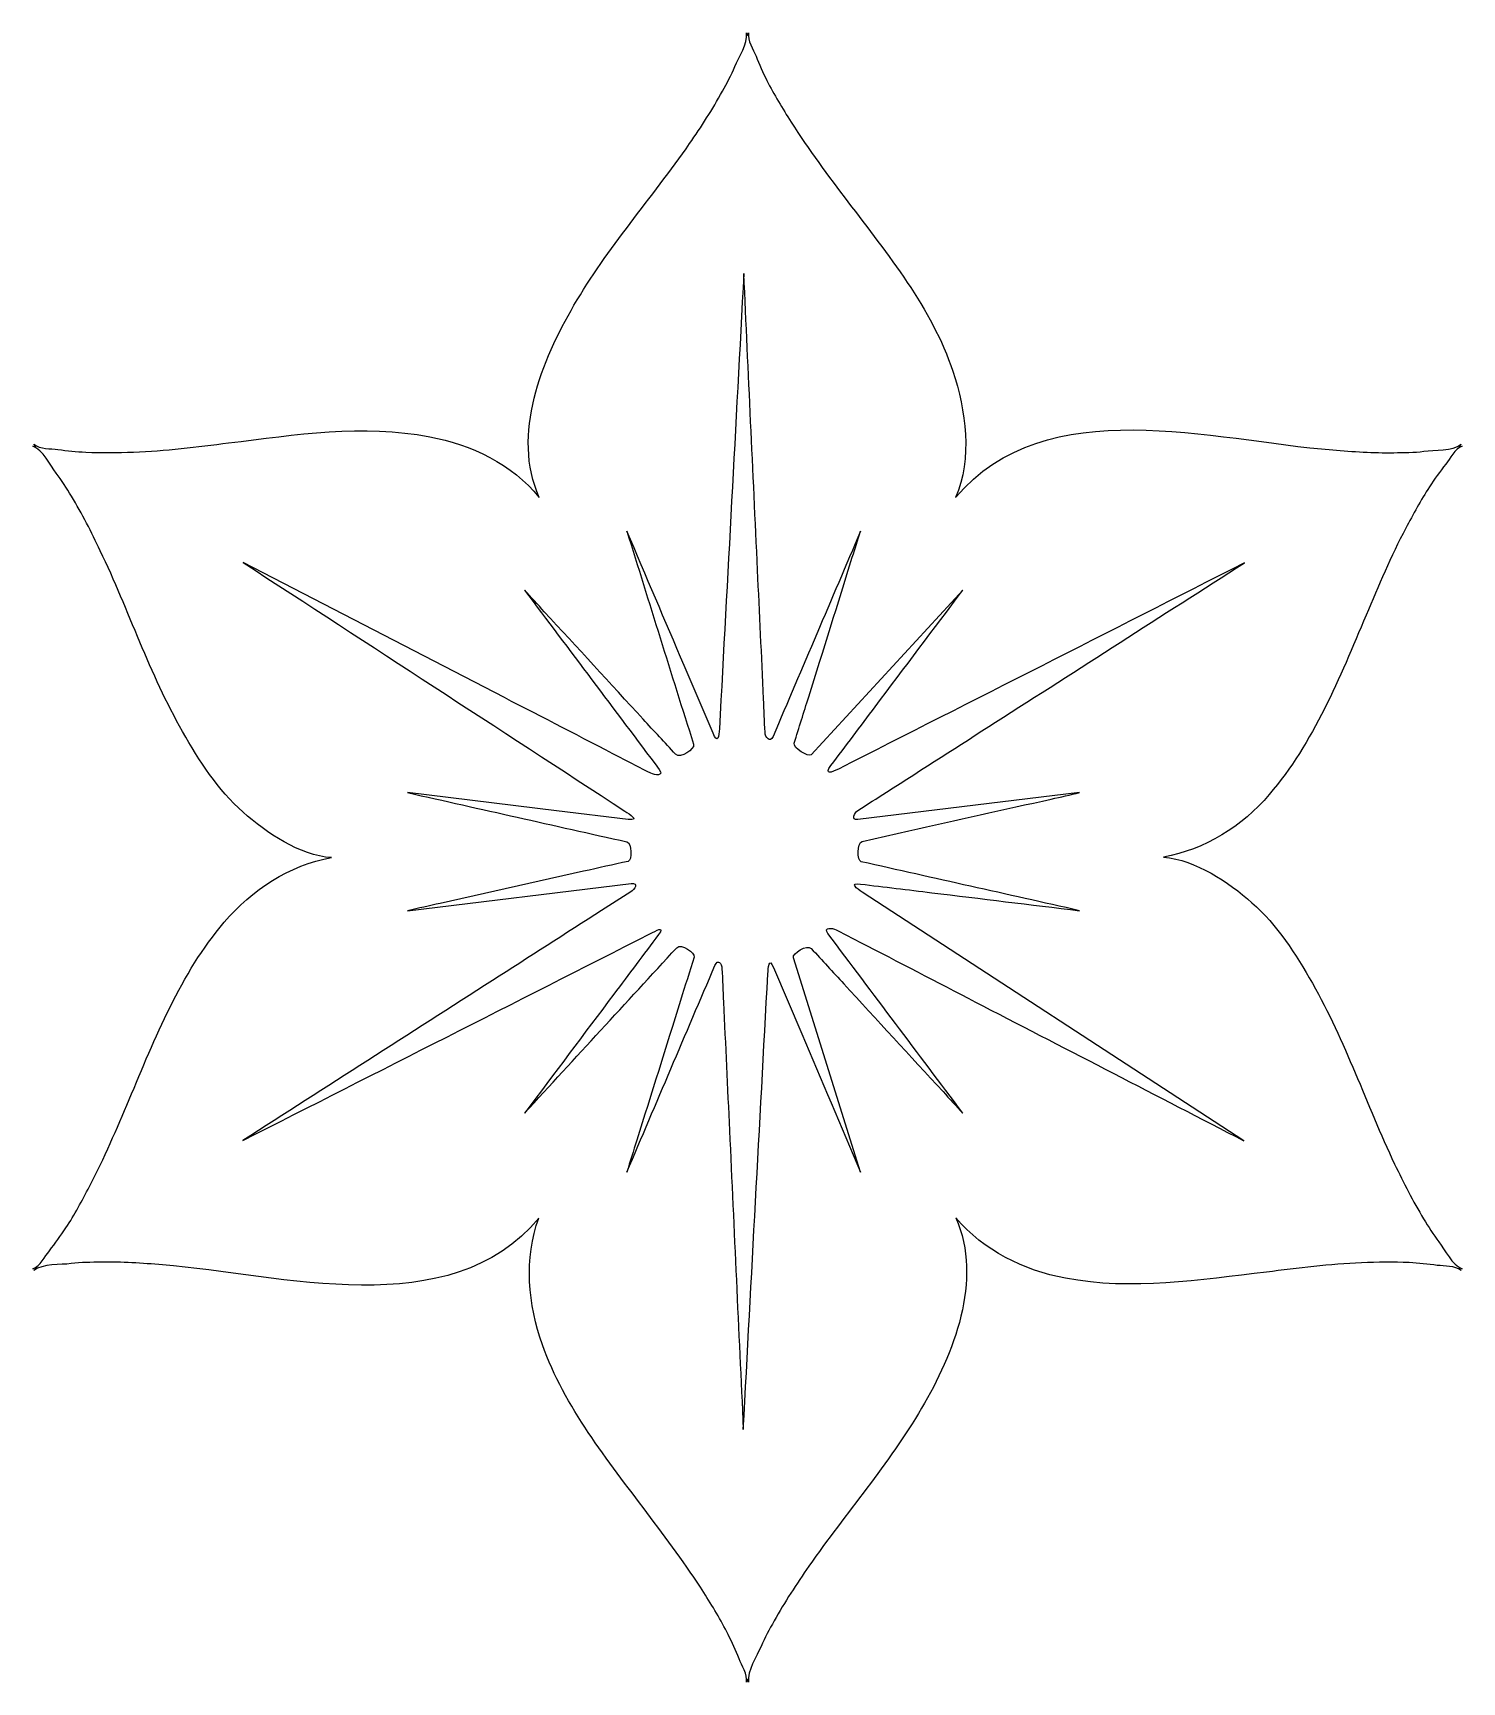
# Model space of a CAD drawing. Header units: centimetres. Extents: x -9.7 to 9.7, y -11.3 to 11.3.
import ezdxf

# ---------------------------------------------------------------- set-up
doc = ezdxf.new("R2010")
doc.units = ezdxf.units.CM
doc.header["$MEASUREMENT"] = 0
doc.layers.add('Camada 1', color=7, linetype='Continuous')

msp = doc.modelspace()

# ---------------------------------------------------------------- linework, layer by layer
at = {"layer": 'Camada 1'}
for points, knots in [([(9.43249, -5.2433), (9.35677, -5.14546), (9.28956, -5.03658), (9.2249, -4.93022), (9.2249, -4.93022), (9.07941, -4.68945), (8.95264, -4.43847), (8.82929, -4.18325), (8.82929, -4.18325), (8.44218, -3.36907), (8.15632, -2.50042), (7.70711, -1.71601), (7.70711, -1.71601), (7.47997, -1.31958), (7.22898, -0.92141), (6.88272, -0.61682), (6.88272, -0.61682), (6.55689, -0.33184), (6.1213, -0.03574), (5.67548, 0.00593), (5.67548, 0.00593), (6.24042, 0.10634), (6.74747, 0.42453), (7.11839, 0.85842), (7.11839, 0.85842), (7.725, 1.57052), (8.07806, 2.45105), (8.44049, 3.30523), (8.44049, 3.30523), (8.60895, 3.70509), (8.7791, 4.10922), (8.98159, 4.49205), (8.98159, 4.49205), (9.08367, 4.68432), (9.18577, 4.8766), (9.30488, 5.05696), (9.30488, 5.05696), (9.37293, 5.16414), (9.44781, 5.26455), (9.52607, 5.36663), (9.52607, 5.36663), (9.58732, 5.44489), (9.65027, 5.57507), (9.74898, 5.61335), (9.74898, 5.61335), (9.73707, 5.61078), (9.72517, 5.60909), (9.71154, 5.6074), (9.71154, 5.6074), (9.72003, 5.61931), (9.72771, 5.62867), (9.73623, 5.63973), (9.73623, 5.63973), (9.61968, 5.54358), (9.37296, 5.56231), (9.23, 5.54358), (9.23, 5.54358), (9.09387, 5.52318), (8.95436, 5.52657), (8.81654, 5.52318), (8.81654, 5.52318), (8.54005, 5.51892), (8.26099, 5.53935), (7.9845, 5.56062), (7.9845, 5.56062), (6.35782, 5.68908), (4.07351, 6.37906), (2.83989, 4.91234), (2.83989, 4.91234), (3.07214, 5.44492), (2.97856, 6.10341), (2.8016, 6.63515), (2.8016, 6.63515), (2.51574, 7.49698), (1.90744, 8.23461), (1.3706, 8.94671), (1.3706, 8.94671), (1.10345, 9.30149), (0.83207, 9.65794), (0.59556, 10.03484), (0.59556, 10.03484), (0.47729, 10.22116), (0.36331, 10.40833), (0.26462, 10.60401), (0.26462, 10.60401), (0.21014, 10.71119), (0.16252, 10.82351), (0.11656, 10.9341), (0.11656, 10.9341), (0.07743, 11.02427), (-0.00253, 11.14508), (0.01533, 11.25057), (0.01533, 11.25057), (0.01533, 11.25057), (-0.00084, 11.21482), (-0.00084, 11.21482), (-0.00084, 11.21482), (-0.00592, 11.22588), (-0.00933, 11.23951), (-0.01444, 11.25057), (-0.01444, 11.25057), (0.00937, 11.10764), (-0.12165, 10.91709), (-0.17269, 10.79115), (-0.17269, 10.79115), (-0.22203, 10.67545), (-0.28157, 10.56485), (-0.34284, 10.4551), (-0.34284, 10.4551), (-0.47897, 10.20838), (-0.63042, 9.97017), (-0.79036, 9.74046), (-0.79036, 9.74046), (-1.30593, 8.99944), (-1.91338, 8.31287), (-2.3677, 7.53442), (-2.3677, 7.53442), (-2.7999, 6.79168), (-3.22611, 5.76991), (-2.84072, 4.91404), (-2.84072, 4.91404), (-3.21675, 5.36836), (-3.76295, 5.63381), (-4.33636, 5.741), (-4.33636, 5.741), (-5.23989, 5.91541), (-6.17574, 5.76992), (-7.07924, 5.65678), (-7.07924, 5.65678), (-7.51056, 5.60402), (-7.9453, 5.54703), (-8.3775, 5.53256), (-8.3775, 5.53256), (-8.59531, 5.52489), (-8.81139, 5.51893), (-9.02748, 5.53087), (-9.02748, 5.53087), (-9.15681, 5.53598), (-9.28103, 5.54873), (-9.40949, 5.56831), (-9.40949, 5.56831), (-9.50733, 5.58106), (-9.65195, 5.57), (-9.73532, 5.63808), (-9.73532, 5.63808), (-9.73532, 5.63808), (-9.71151, 5.60744), (-9.71151, 5.60744), (-9.71151, 5.60744), (-9.7243, 5.60914), (-9.73708, 5.61083), (-9.74898, 5.61337), (-9.74898, 5.61337), (-9.61455, 5.56233), (-9.51416, 5.35305), (-9.43251, 5.24584), (-9.43251, 5.24584), (-9.35594, 5.14546), (-9.28958, 5.03825), (-9.22492, 4.93022), (-9.22492, 4.93022), (-9.07861, 4.68945), (-8.95097, 4.43847), (-8.83016, 4.18579), (-8.83016, 4.18579), (-8.44051, 3.36989), (-8.15635, 2.50042), (-7.70716, 1.7177), (-7.70716, 1.7177), (-7.47914, 1.31955), (-7.22731, 0.92395), (-6.88274, 0.61851), (-6.88274, 0.61851), (-6.56286, 0.33776), (-6.11534, 0.02637), (-5.67381, -0.0017), (-5.67381, -0.0017), (-6.25404, -0.10211), (-6.76109, -0.4407), (-7.13883, -0.88395), (-7.13883, -0.88395), (-7.73777, -1.58414), (-8.08149, -2.46211), (-8.43711, -3.30354), (-8.43711, -3.30354), (-8.60726, -3.70086), (-8.77488, -4.10666), (-8.97906, -4.48951), (-8.97906, -4.48951), (-9.08029, -4.68178), (-9.1807, -4.87406), (-9.29981, -5.05442), (-9.29981, -5.05442), (-9.3704, -5.16248), (-9.44612, -5.26286), (-9.52526, -5.36583), (-9.52526, -5.36583), (-9.58566, -5.44666), (-9.64946, -5.57342), (-9.74902, -5.61083), (-9.74902, -5.61083), (-9.73711, -5.60916), (-9.72433, -5.60744), (-9.71158, -5.60488), (-9.71158, -5.60488), (-9.71838, -5.61509), (-9.72775, -5.62615), (-9.73539, -5.63549), (-9.73539, -5.63549), (-9.61797, -5.54106), (-9.37124, -5.56064), (-9.22832, -5.54106), (-9.22832, -5.54106), (-9.09304, -5.52235), (-8.95352, -5.52492), (-8.81655, -5.52235), (-8.81655, -5.52235), (-8.53834, -5.5147), (-8.25844, -5.53598), (-7.98195, -5.55894), (-7.98195, -5.55894), (-6.37826, -5.68655), (-4.05733, -6.38164), (-2.84586, -4.91915), (-2.84586, -4.91915), (-3.0543, -5.4662), (-2.99048, -6.10938), (-2.79821, -6.64876), (-2.79821, -6.64876), (-2.49362, -7.5004), (-1.91, -8.22607), (-1.37232, -8.93817), (-1.37232, -8.93817), (-1.10689, -9.29718), (-0.83294, -9.65199), (-0.59728, -10.02886), (-0.59728, -10.02886), (-0.47901, -10.21518), (-0.36162, -10.40576), (-0.26377, -10.60229), (-0.26377, -10.60229), (-0.20847, -10.7095), (-0.16254, -10.81922), (-0.11489, -10.93326), (-0.11489, -10.93326), (-0.07745, -11.02428), (0.00253, -11.14509), (-0.01448, -11.25057), (-0.01448, -11.25057), (-0.0094, -11.23612), (-0.00599, -11.22422), (-0.00088, -11.21316), (-0.00088, -11.21316), (-0.00088, -11.21316), (0.01529, -11.25057), (0.01529, -11.25057), (0.01529, -11.25057), (-0.0094, -11.09912), (0.13015, -10.89751), (0.18457, -10.76392), (0.18457, -10.76392), (0.23563, -10.6448), (0.30027, -10.53252), (0.3624, -10.41681), (0.3624, -10.41681), (0.50705, -10.16072), (0.66953, -9.914), (0.83799, -9.67068), (0.83799, -9.67068), (1.33996, -8.9467), (1.92868, -8.27712), (2.3762, -7.51314), (2.3762, -7.51314), (2.81009, -6.77892), (3.21591, -5.76737), (2.84242, -4.91573), (2.84242, -4.91573), (3.22697, -5.36581), (3.76211, -5.63209), (4.33721, -5.74097), (4.33721, -5.74097), (5.24328, -5.91282), (6.17744, -5.76394), (7.08094, -5.65675), (7.08094, -5.65675), (7.51144, -5.60484), (7.94449, -5.547), (8.37922, -5.53165), (8.37922, -5.53165), (8.59531, -5.52228), (8.81224, -5.51636), (9.0292, -5.52826), (9.0292, -5.52826), (9.1585, -5.53591), (9.28272, -5.54697), (9.41033, -5.56567), (9.41033, -5.56567), (9.51071, -5.57673), (9.65364, -5.56908), (9.73616, -5.63544), (9.73616, -5.63544), (9.72767, -5.62607), (9.71999, -5.61504), (9.71147, -5.60483), (9.71147, -5.60483), (9.7251, -5.6074), (9.737, -5.60909), (9.74891, -5.61078), (9.74891, -5.61078), (9.61455, -5.56234), (9.51586, -5.35048), (9.43249, -5.2433)], [0, 0, 0, 0, 0.01265823, 0.01265823, 0.01265823, 0.01265823, 0.02531646, 0.02531646, 0.02531646, 0.02531646, 0.03797468, 0.03797468, 0.03797468, 0.03797468, 0.05063291, 0.05063291, 0.05063291, 0.05063291, 0.06329114, 0.06329114, 0.06329114, 0.06329114, 0.07594937, 0.07594937, 0.07594937, 0.07594937, 0.08860759, 0.08860759, 0.08860759, 0.08860759, 0.10126582, 0.10126582, 0.10126582, 0.10126582, 0.11392405, 0.11392405, 0.11392405, 0.11392405, 0.12658228, 0.12658228, 0.12658228, 0.12658228, 0.13924051, 0.13924051, 0.13924051, 0.13924051, 0.15189873, 0.15189873, 0.15189873, 0.15189873, 0.16455696, 0.16455696, 0.16455696, 0.16455696, 0.17721519, 0.17721519, 0.17721519, 0.17721519, 0.18987342, 0.18987342, 0.18987342, 0.18987342, 0.20253165, 0.20253165, 0.20253165, 0.20253165, 0.21518987, 0.21518987, 0.21518987, 0.21518987, 0.2278481, 0.2278481, 0.2278481, 0.2278481, 0.24050633, 0.24050633, 0.24050633, 0.24050633, 0.25316456, 0.25316456, 0.25316456, 0.25316456, 0.26582278, 0.26582278, 0.26582278, 0.26582278, 0.27848101, 0.27848101, 0.27848101, 0.27848101, 0.29113924, 0.29113924, 0.29113924, 0.29113924, 0.30379747, 0.30379747, 0.30379747, 0.30379747, 0.3164557, 0.3164557, 0.3164557, 0.3164557, 0.32911392, 0.32911392, 0.32911392, 0.32911392, 0.34177215, 0.34177215, 0.34177215, 0.34177215, 0.35443038, 0.35443038, 0.35443038, 0.35443038, 0.36708861, 0.36708861, 0.36708861, 0.36708861, 0.37974684, 0.37974684, 0.37974684, 0.37974684, 0.39240506, 0.39240506, 0.39240506, 0.39240506, 0.40506329, 0.40506329, 0.40506329, 0.40506329, 0.41772152, 0.41772152, 0.41772152, 0.41772152, 0.43037975, 0.43037975, 0.43037975, 0.43037975, 0.44303797, 0.44303797, 0.44303797, 0.44303797, 0.4556962, 0.4556962, 0.4556962, 0.4556962, 0.46835443, 0.46835443, 0.46835443, 0.46835443, 0.48101266, 0.48101266, 0.48101266, 0.48101266, 0.49367089, 0.49367089, 0.49367089, 0.49367089, 0.50632911, 0.50632911, 0.50632911, 0.50632911, 0.51898734, 0.51898734, 0.51898734, 0.51898734, 0.53164557, 0.53164557, 0.53164557, 0.53164557, 0.5443038, 0.5443038, 0.5443038, 0.5443038, 0.55696203, 0.55696203, 0.55696203, 0.55696203, 0.56962025, 0.56962025, 0.56962025, 0.56962025, 0.58227848, 0.58227848, 0.58227848, 0.58227848, 0.59493671, 0.59493671, 0.59493671, 0.59493671, 0.60759494, 0.60759494, 0.60759494, 0.60759494, 0.62025316, 0.62025316, 0.62025316, 0.62025316, 0.63291139, 0.63291139, 0.63291139, 0.63291139, 0.64556962, 0.64556962, 0.64556962, 0.64556962, 0.65822785, 0.65822785, 0.65822785, 0.65822785, 0.67088608, 0.67088608, 0.67088608, 0.67088608, 0.6835443, 0.6835443, 0.6835443, 0.6835443, 0.69620253, 0.69620253, 0.69620253, 0.69620253, 0.70886076, 0.70886076, 0.70886076, 0.70886076, 0.72151899, 0.72151899, 0.72151899, 0.72151899, 0.73417722, 0.73417722, 0.73417722, 0.73417722, 0.74683544, 0.74683544, 0.74683544, 0.74683544, 0.75949367, 0.75949367, 0.75949367, 0.75949367, 0.7721519, 0.7721519, 0.7721519, 0.7721519, 0.78481013, 0.78481013, 0.78481013, 0.78481013, 0.79746835, 0.79746835, 0.79746835, 0.79746835, 0.81012658, 0.81012658, 0.81012658, 0.81012658, 0.82278481, 0.82278481, 0.82278481, 0.82278481, 0.83544304, 0.83544304, 0.83544304, 0.83544304, 0.84810127, 0.84810127, 0.84810127, 0.84810127, 0.86075949, 0.86075949, 0.86075949, 0.86075949, 0.87341772, 0.87341772, 0.87341772, 0.87341772, 0.88607595, 0.88607595, 0.88607595, 0.88607595, 0.89873418, 0.89873418, 0.89873418, 0.89873418, 0.91139241, 0.91139241, 0.91139241, 0.91139241, 0.92405063, 0.92405063, 0.92405063, 0.92405063, 0.93670886, 0.93670886, 0.93670886, 0.93670886, 0.94936709, 0.94936709, 0.94936709, 0.94936709, 0.96202532, 0.96202532, 0.96202532, 0.96202532, 0.97468354, 0.97468354, 0.97468354, 0.97468354, 1, 1, 1, 1]), ([(3.20994, -2.02314), (2.68247, -1.75006), (2.15584, -1.47609), (1.63091, -1.20468), (1.63091, -1.20468), (1.48968, -1.13324), (1.35016, -1.05921), (1.21062, -0.98603), (1.21062, -0.98603), (1.15958, -0.96134), (1.02856, -0.94436), (1.09833, -1.03879), (1.09833, -1.03879), (1.71174, -1.85551), (2.32343, -2.66971), (2.93771, -3.48814), (2.93771, -3.48814), (2.84751, -3.3903), (2.75734, -3.29245), (2.66802, -3.19461), (2.66802, -3.19461), (2.21627, -2.70373), (1.76365, -2.21539), (1.31359, -1.72363), (1.31359, -1.72363), (1.16556, -1.56284), (1.01839, -1.40288), (0.87033, -1.24209), (0.87033, -1.24209), (0.8108, -1.1783), (0.60831, -1.31014), (0.62702, -1.36716), (0.62702, -1.36716), (0.62702, -1.36716), (1.54248, -4.29382), (1.54248, -4.29382), (1.54248, -4.29382), (1.27533, -3.6634), (1.00821, -3.03551), (0.74021, -2.40766), (0.74021, -2.40766), (0.74021, -2.40766), (0.35566, -1.50244), (0.35566, -1.50244), (0.35566, -1.50244), (0.28928, -1.34758), (0.28248, -1.50839), (0.27822, -1.5892), (0.27822, -1.5892), (0.16421, -3.66168), (0.05364, -5.73332), (-0.05698, -7.8058), (-0.05698, -7.8058), (-0.12077, -6.44457), (-0.18374, -5.08504), (-0.24587, -3.72381), (-0.24587, -3.72381), (-0.27307, -3.14104), (-0.30032, -2.55655), (-0.32755, -1.97206), (-0.32755, -1.97206), (-0.33435, -1.82149), (-0.342, -1.66834), (-0.34795, -1.51608), (-0.34795, -1.51608), (-0.35218, -1.44546), (-0.40409, -1.37993), (-0.44407, -1.47266), (-0.44407, -1.47266), (-0.84563, -2.41278), (-1.24634, -3.35202), (-1.6462, -4.29383), (-1.6462, -4.29383), (-1.60196, -4.14749), (-1.55603, -4.00287), (-1.51177, -3.85907), (-1.51177, -3.85907), (-1.311, -3.22354), (-1.11275, -2.58719), (-0.91283, -1.9491), (-0.91283, -1.9491), (-0.85158, -1.75341), (-0.79033, -1.55519), (-0.72736, -1.35953), (-0.72736, -1.35953), (-0.7095, -1.30082), (-0.90603, -1.16726), (-0.96556, -1.23107), (-0.96556, -1.23107), (-1.65808, -1.98317), (-2.34891, -2.73525), (-3.04143, -3.48818), (-3.04143, -3.48818), (-2.63477, -2.94711), (-2.22895, -2.40601), (-1.82313, -1.86406), (-1.82313, -1.86406), (-1.62064, -1.59522), (-1.41647, -1.32381), (-1.21398, -1.05158), (-1.21398, -1.05158), (-1.11698, -0.92397), (-1.25737, -1.00308), (-1.32542, -1.03883), (-1.32542, -1.03883), (-3.17756, -1.97977), (-5.03054, -2.92073), (-6.88437, -3.86082), (-6.88437, -3.86082), (-5.74944, -3.13171), (-4.61366, -2.40601), (-3.48045, -1.68031), (-3.48045, -1.68031), (-2.98274, -1.35956), (-2.48503, -1.04052), (-1.98989, -0.72233), (-1.98989, -0.72233), (-1.85717, -0.63896), (-1.72446, -0.55302), (-1.59344, -0.46965), (-1.59344, -0.46965), (-1.5424, -0.4356), (-1.4752, -0.34289), (-1.58749, -0.35649), (-1.58749, -0.35649), (-1.58749, -0.35649), (-4.6375, -0.72574), (-4.6375, -0.72574), (-4.6375, -0.72574), (-4.48947, -0.69338), (-4.34058, -0.65766), (-4.19168, -0.62618), (-4.19168, -0.62618), (-4.19168, -0.62618), (-2.23662, -0.18803), (-2.23662, -0.18803), (-2.23662, -0.18803), (-2.03413, -0.14294), (-1.8325, -0.09529), (-1.62916, -0.05277), (-1.62916, -0.05277), (-1.5696, -0.03745), (-1.57812, 0.19821), (-1.64617, 0.21351), (-1.64617, 0.21351), (-2.64328, 0.43729), (-3.64039, 0.66187), (-4.6375, 0.88478), (-4.6375, 0.88478), (-4.6375, 0.88478), (-2.60415, 0.63721), (-2.60415, 0.63721), (-2.60415, 0.63721), (-2.60415, 0.63721), (-1.62831, 0.52066), (-1.62831, 0.52066), (-1.62831, 0.52066), (-1.46326, 0.49769), (-1.60704, 0.59043), (-1.6717, 0.6321), (-1.6717, 0.6321), (-3.40726, 1.76446), (-5.14454, 2.89429), (-6.8818, 4.02583), (-6.8818, 4.02583), (-6.8818, 4.02583), (-3.3171, 2.18137), (-3.3171, 2.18137), (-3.3171, 2.18137), (-2.79047, 1.91083), (-2.26385, 1.63858), (-1.73807, 1.3655), (-1.73807, 1.3655), (-1.59768, 1.29404), (-1.45732, 1.22001), (-1.31693, 1.14854), (-1.31693, 1.14854), (-1.26674, 1.12216), (-1.1323, 1.10684), (-1.20377, 1.2013), (-1.20377, 1.2013), (-1.81633, 2.01548), (-2.42802, 2.83052), (-3.04143, 3.64642), (-3.04143, 3.64642), (-2.95295, 3.54858), (-2.86278, 3.45245), (-2.77259, 3.35376), (-2.77259, 3.35376), (-2.32338, 2.86627), (-1.87248, 2.37792), (-1.42327, 1.88617), (-1.42327, 1.88617), (-1.27524, 1.72708), (-1.12892, 1.56883), (-0.98089, 1.40889), (-0.98089, 1.40889), (-0.91792, 1.34084), (-0.71715, 1.47781), (-0.73671, 1.54417), (-0.73671, 1.54417), (-1.04043, 2.5149), (-1.34329, 3.48224), (-1.64619, 4.45295), (-1.64619, 4.45295), (-1.38587, 3.84211), (-1.12552, 3.23208), (-0.86519, 2.62124), (-0.86519, 2.62124), (-0.86519, 2.62124), (-0.47043, 1.69731), (-0.47043, 1.69731), (-0.47043, 1.69731), (-0.40749, 1.54417), (-0.38875, 1.65051), (-0.38365, 1.75771), (-0.38365, 1.75771), (-0.27221, 3.82762), (-0.16076, 5.89757), (-0.05014, 7.96833), (-0.05014, 7.96833), (0.01108, 6.61901), (0.07493, 5.27225), (0.13703, 3.92206), (0.13703, 3.92206), (0.16423, 3.33588), (0.19317, 2.75138), (0.21871, 2.16523), (0.21871, 2.16523), (0.22551, 2.01209), (0.23231, 1.85895), (0.23911, 1.70837), (0.23911, 1.70837), (0.24168, 1.64032), (0.30888, 1.55608), (0.34799, 1.65051), (0.34799, 1.65051), (0.74701, 2.58549), (1.14433, 3.52051), (1.54248, 4.45295), (1.54248, 4.45295), (1.50504, 4.33468), (1.4676, 4.21644), (1.43016, 4.09904), (1.43016, 4.09904), (1.23278, 3.46182), (1.03371, 2.82629), (0.83546, 2.19076), (0.83546, 2.19076), (0.76826, 1.98232), (0.70362, 1.77047), (0.63726, 1.56118), (0.63726, 1.56118), (0.61511, 1.49398), (0.83546, 1.36549), (0.87036, 1.40124), (0.87036, 1.40124), (0.87036, 1.40124), (2.93776, 3.64641), (2.93776, 3.64641), (2.93776, 3.64641), (2.53874, 3.11724), (2.14057, 2.5872), (1.74155, 2.05719), (1.74155, 2.05719), (1.54078, 1.78919), (1.34084, 1.52204), (1.1392, 1.25577), (1.1392, 1.25577), (1.03882, 1.12221), (1.14941, 1.15962), (1.24215, 1.20727), (1.24215, 1.20727), (3.08749, 2.14397), (4.93364, 3.08153), (6.77898, 4.01992), (6.77898, 4.01992), (5.64831, 3.29676), (4.51679, 2.57021), (3.38525, 1.84621), (3.38525, 1.84621), (2.89011, 1.52802), (2.39155, 1.20899), (1.89469, 0.89165), (1.89469, 0.89165), (1.76708, 0.80828), (1.63609, 0.72576), (1.50676, 0.64323), (1.50676, 0.64323), (1.45742, 0.6092), (1.40807, 0.50541), (1.50335, 0.51901), (1.50335, 0.51901), (1.50335, 0.51901), (4.53209, 0.88485), (4.53209, 0.88485), (4.53209, 0.88485), (4.40279, 0.85593), (4.27518, 0.82614), (4.14416, 0.79722), (4.14416, 0.79722), (3.49757, 0.65429), (2.84929, 0.5071), (2.20013, 0.36246), (2.20013, 0.36246), (2.20013, 0.36246), (1.56547, 0.21869), (1.56547, 0.21869), (1.56547, 0.21869), (1.49144, 0.20252), (1.49485, -0.04505), (1.551, -0.0578), (1.551, -0.0578), (2.5447, -0.28071), (3.53839, -0.50275), (4.53209, -0.72566), (4.53209, -0.72566), (3.85828, -0.6448), (3.18618, -0.56146), (2.51321, -0.48063), (2.51321, -0.48063), (2.19076, -0.44062), (1.86749, -0.40152), (1.54335, -0.36236), (1.54335, -0.36236), (1.38423, -0.34281), (1.49144, -0.42615), (1.56462, -0.47126), (1.56462, -0.47126), (1.56462, -0.47126), (6.77305, -3.86668), (6.77305, -3.86668), (6.77305, -3.86668), (5.58529, -3.24996), (4.39763, -2.63909), (3.20994, -2.02314)], [0, 0, 0, 0, 0.01176471, 0.01176471, 0.01176471, 0.01176471, 0.02352941, 0.02352941, 0.02352941, 0.02352941, 0.03529412, 0.03529412, 0.03529412, 0.03529412, 0.04705882, 0.04705882, 0.04705882, 0.04705882, 0.05882353, 0.05882353, 0.05882353, 0.05882353, 0.07058824, 0.07058824, 0.07058824, 0.07058824, 0.08235294, 0.08235294, 0.08235294, 0.08235294, 0.09411765, 0.09411765, 0.09411765, 0.09411765, 0.10588235, 0.10588235, 0.10588235, 0.10588235, 0.11764706, 0.11764706, 0.11764706, 0.11764706, 0.12941176, 0.12941176, 0.12941176, 0.12941176, 0.14117647, 0.14117647, 0.14117647, 0.14117647, 0.15294118, 0.15294118, 0.15294118, 0.15294118, 0.16470588, 0.16470588, 0.16470588, 0.16470588, 0.17647059, 0.17647059, 0.17647059, 0.17647059, 0.18823529, 0.18823529, 0.18823529, 0.18823529, 0.2, 0.2, 0.2, 0.2, 0.21176471, 0.21176471, 0.21176471, 0.21176471, 0.22352941, 0.22352941, 0.22352941, 0.22352941, 0.23529412, 0.23529412, 0.23529412, 0.23529412, 0.24705882, 0.24705882, 0.24705882, 0.24705882, 0.25882353, 0.25882353, 0.25882353, 0.25882353, 0.27058824, 0.27058824, 0.27058824, 0.27058824, 0.28235294, 0.28235294, 0.28235294, 0.28235294, 0.29411765, 0.29411765, 0.29411765, 0.29411765, 0.30588235, 0.30588235, 0.30588235, 0.30588235, 0.31764706, 0.31764706, 0.31764706, 0.31764706, 0.32941176, 0.32941176, 0.32941176, 0.32941176, 0.34117647, 0.34117647, 0.34117647, 0.34117647, 0.35294118, 0.35294118, 0.35294118, 0.35294118, 0.36470588, 0.36470588, 0.36470588, 0.36470588, 0.37647059, 0.37647059, 0.37647059, 0.37647059, 0.38823529, 0.38823529, 0.38823529, 0.38823529, 0.4, 0.4, 0.4, 0.4, 0.41176471, 0.41176471, 0.41176471, 0.41176471, 0.42352941, 0.42352941, 0.42352941, 0.42352941, 0.43529412, 0.43529412, 0.43529412, 0.43529412, 0.44705882, 0.44705882, 0.44705882, 0.44705882, 0.45882353, 0.45882353, 0.45882353, 0.45882353, 0.47058824, 0.47058824, 0.47058824, 0.47058824, 0.48235294, 0.48235294, 0.48235294, 0.48235294, 0.49411765, 0.49411765, 0.49411765, 0.49411765, 0.50588235, 0.50588235, 0.50588235, 0.50588235, 0.51764706, 0.51764706, 0.51764706, 0.51764706, 0.52941176, 0.52941176, 0.52941176, 0.52941176, 0.54117647, 0.54117647, 0.54117647, 0.54117647, 0.55294118, 0.55294118, 0.55294118, 0.55294118, 0.56470588, 0.56470588, 0.56470588, 0.56470588, 0.57647059, 0.57647059, 0.57647059, 0.57647059, 0.58823529, 0.58823529, 0.58823529, 0.58823529, 0.6, 0.6, 0.6, 0.6, 0.61176471, 0.61176471, 0.61176471, 0.61176471, 0.62352941, 0.62352941, 0.62352941, 0.62352941, 0.63529412, 0.63529412, 0.63529412, 0.63529412, 0.64705882, 0.64705882, 0.64705882, 0.64705882, 0.65882353, 0.65882353, 0.65882353, 0.65882353, 0.67058824, 0.67058824, 0.67058824, 0.67058824, 0.68235294, 0.68235294, 0.68235294, 0.68235294, 0.69411765, 0.69411765, 0.69411765, 0.69411765, 0.70588235, 0.70588235, 0.70588235, 0.70588235, 0.71764706, 0.71764706, 0.71764706, 0.71764706, 0.72941176, 0.72941176, 0.72941176, 0.72941176, 0.74117647, 0.74117647, 0.74117647, 0.74117647, 0.75294118, 0.75294118, 0.75294118, 0.75294118, 0.76470588, 0.76470588, 0.76470588, 0.76470588, 0.77647059, 0.77647059, 0.77647059, 0.77647059, 0.78823529, 0.78823529, 0.78823529, 0.78823529, 0.8, 0.8, 0.8, 0.8, 0.81176471, 0.81176471, 0.81176471, 0.81176471, 0.82352941, 0.82352941, 0.82352941, 0.82352941, 0.83529412, 0.83529412, 0.83529412, 0.83529412, 0.84705882, 0.84705882, 0.84705882, 0.84705882, 0.85882353, 0.85882353, 0.85882353, 0.85882353, 0.87058824, 0.87058824, 0.87058824, 0.87058824, 0.88235294, 0.88235294, 0.88235294, 0.88235294, 0.89411765, 0.89411765, 0.89411765, 0.89411765, 0.90588235, 0.90588235, 0.90588235, 0.90588235, 0.91764706, 0.91764706, 0.91764706, 0.91764706, 0.92941176, 0.92941176, 0.92941176, 0.92941176, 0.94117647, 0.94117647, 0.94117647, 0.94117647, 0.95294118, 0.95294118, 0.95294118, 0.95294118, 0.96470588, 0.96470588, 0.96470588, 0.96470588, 0.97647059, 0.97647059, 0.97647059, 0.97647059, 1, 1, 1, 1])]:
    msp.add_open_spline(points, degree=3, knots=knots, dxfattribs=at)

doc.saveas('drawing.dxf')
